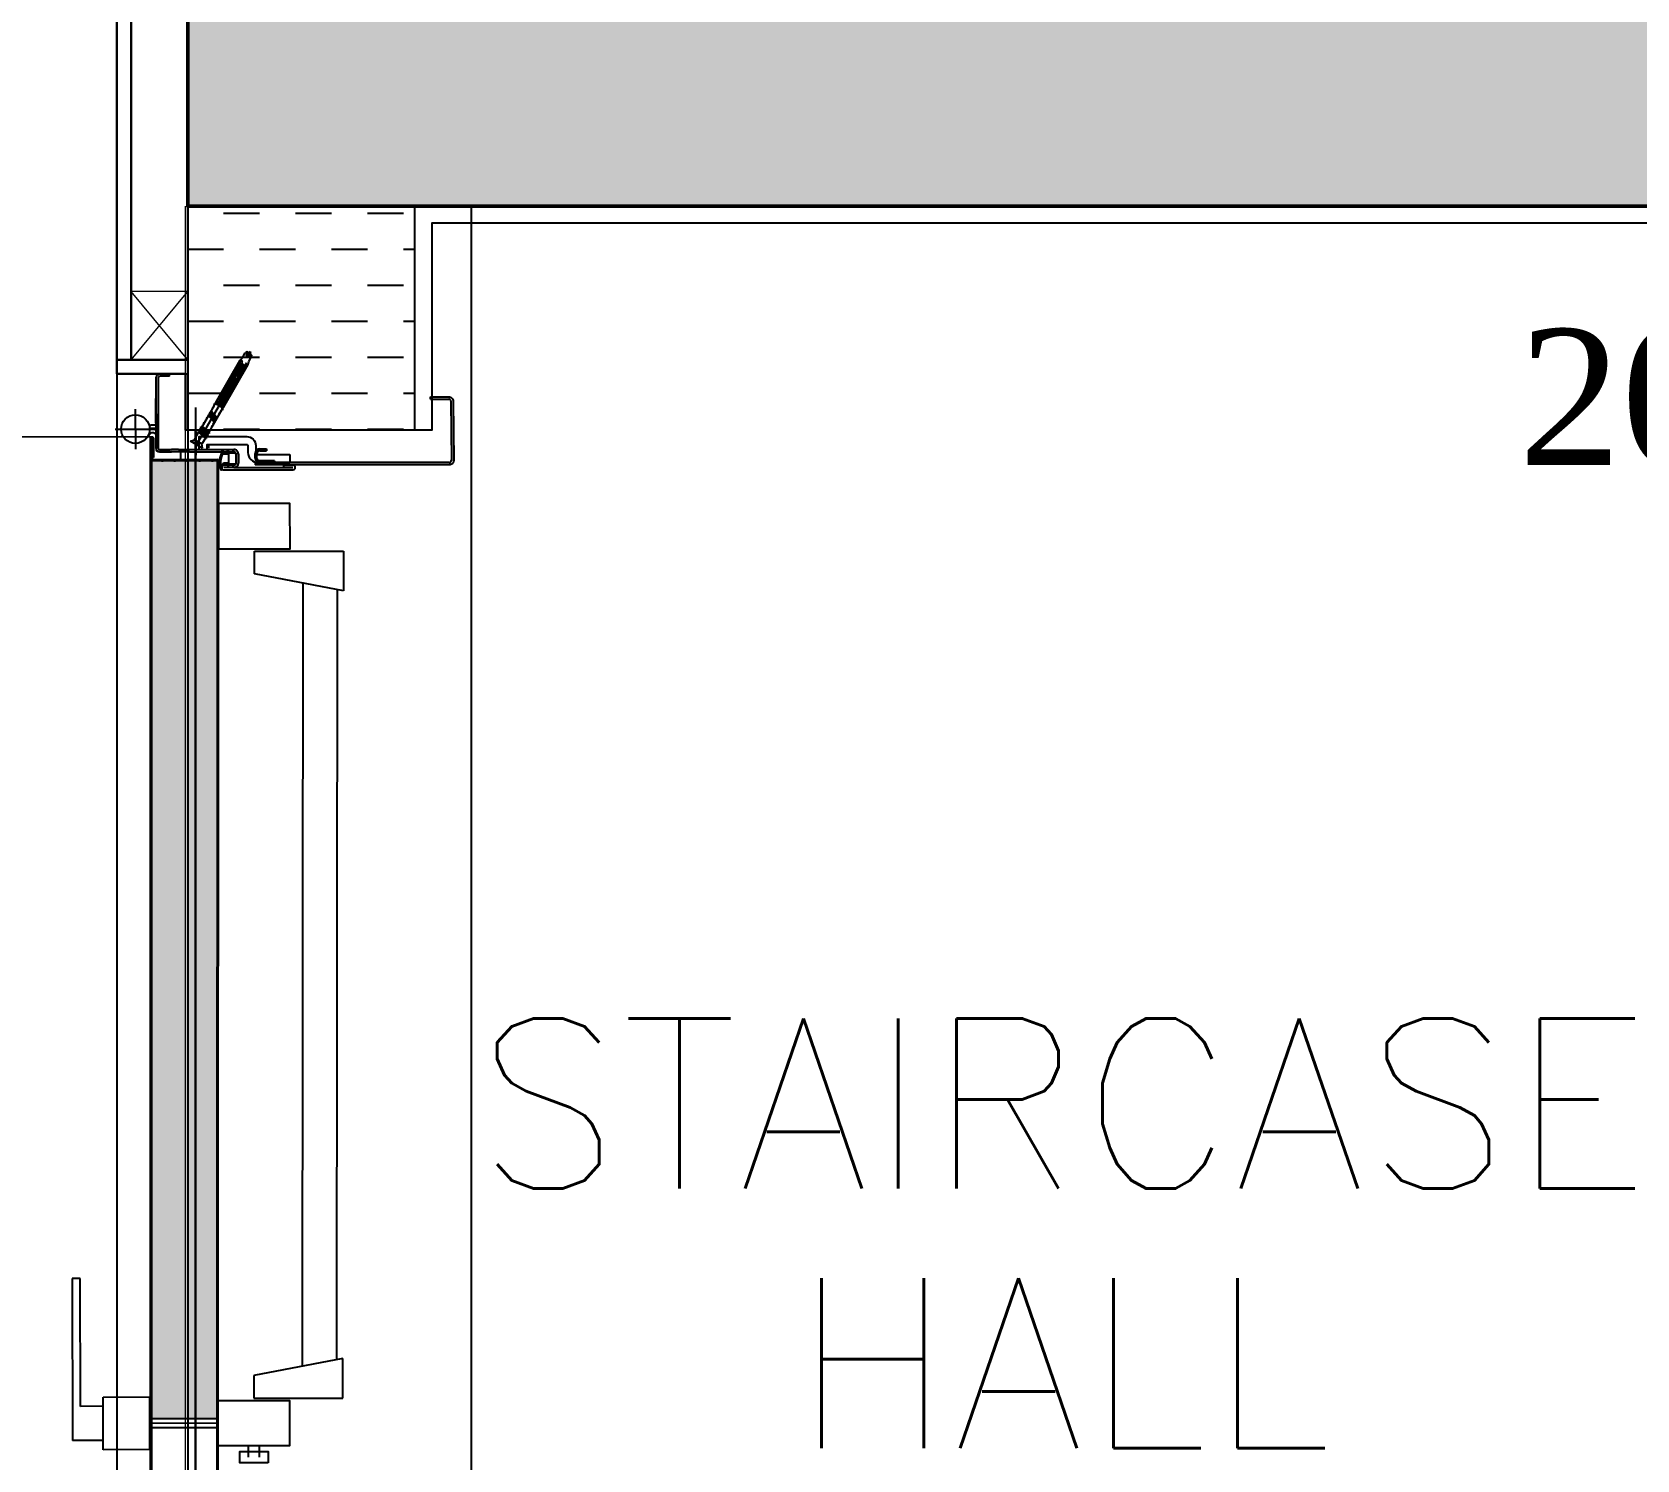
# Model space of a CAD drawing. Extents: x 820 to 5791, y 1495 to 5010.
# Drawn here: x 2715.9 to 2857.3, y 3071 to 3196.8 of the extents above; entities that cross this region are included whole.
import ezdxf
from ezdxf.enums import TextEntityAlignment as Align

# ---------------------------------------------------------------- set-up
doc = ezdxf.new("R2010")
doc.units = 0
doc.header["$LTSCALE"] = 20
for name, pattern in [('( Hidden )', [0.375, 0.25, -0.125]), ('4118-HT-02-300$0$HIDDEN2', [4.7625, 3.175, -1.5875]), ('CACHE', [0.375, 0.25, -0.125]), ('HIDDEN', [0.375, 0.25, -0.125])]:
    doc.linetypes.add(name, pattern=pattern)
doc.layers.get('0').update_dxf_attribs({"linetype": 'CONTINUOUS', "lineweight": 15})
for name, color, linetype, lineweight in [('0_YKA_Dim_int', 183, 'CONTINUOUS', 9), ('3_V_Profile_Metal', 141, 'CONTINUOUS', 15), ('_00_TT_PLASTER INTERIOR', 60, 'CONTINUOUS', 0), ('KOLON', 7, 'CONTINUOUS', 50)]:
    doc.layers.add(name, color=color, linetype=linetype, lineweight=lineweight)
for name, color, linetype in [('0_YKA_Hidden_Construction', 251, 'HIDDEN'), ('2_V_Wall', 43, 'CONTINUOUS'), ('2_V_Wall_Cementboard', 240, 'CONTINUOUS'), ('2_V_Wall_Gasblock', 133, 'CONTINUOUS'), ('3_V_Insulation_Sound', 41, 'BATTING'), ('4_V0_Door', 21, 'CONTINUOUS'), ('6_YKA_Furniture_Stainless', 95, 'CONTINUOUS'), ('Kiriş', 7, 'CONTINUOUS'), ('Oda', 7, 'CONTINUOUS'), ('TARAMA', 8, 'CONTINUOUS'), ('YAZI', 150, 'CONTINUOUS')]:
    doc.layers.add(name, color=color, linetype=linetype)
doc.layers.add('_00_TT_AREA', color=140, linetype='CONTINUOUS', plot=False)
doc.layers.add('dış ölçü', color=7, linetype='CONTINUOUS', lineweight=20, true_color=0x0d6787)
doc.styles.get("Standard").update_dxf_attribs({"font": 'txttw.shx'})
doc.styles.add('TİMES', font='times.ttf')
doc.linetypes.add('BATTING', pattern='A,0.00254,-2.54,[134,ltypeshp.shx,S=2.54,R=0,X=-2.54,Y=0],-5.08,[134,ltypeshp.shx,S=2.54,R=180,X=2.54,Y=0],-2.54', length=10.16254)

# ---------------------------------------------------------------- blocks, each defined once
blk = doc.blocks.new('merdşşnebvv')
at = {"layer": 'YAZI', "color": 0, "style": 'TİMES'}
blk.add_text('20', height=12, rotation=180, dxfattribs=at).set_placement((26793.49, 4687.31))
blk = doc.blocks.new('yangü')
at = {"layer": '4_V0_Door'}
h = blk.add_hatch(dxfattribs=at)
h.set_pattern_fill('HEX', color=256, scale=0.2, angle=180.1684)
h.set_pattern_definition([(180.16837036, (782818.4942, 85172.8891), (0.00323204, -1.0998475142), [0.635, -1.27]), (300.16837036, (782818.4942, 85172.8891), (0.9508798676, 0.5527227859), [0.635, -1.27]), (240.16837036, (782817.8592, 85172.8873), (0.9541119076, -0.5471247283), [0.635, -1.27])])
h.paths.add_polyline_path([(39328.39, 97175.98), (39243.96, 97175.99), (39243.95, 97170.19), (39328.4, 97170.18)])
h = blk.add_hatch(color=256, dxfattribs=at)
h.paths.add_polyline_path([(39328.1, 97168.89), (39327.95, 97168.92), (39327.95, 97168.82), (39328.1, 97168.79), (39328.1, 97168.72, 0.414214), (39328.2, 97168.62), (39329, 97168.63, 0.414214), (39329.1, 97168.73), (39329.1, 97168.79), (39329.25, 97168.82), (39329.25, 97168.92), (39329.1, 97168.89), (39329.1, 97169.28), (39329.25, 97169.31), (39329.25, 97169.41), (39329.1, 97169.38), (39329.1, 97169.75), (39329.25, 97169.79), (39329.25, 97169.89), (39329.1, 97169.86), (39329.1, 97169.88, 0.214438), (39327.6, 97169.95, 0.903143), (39327.61, 97169.89, -0.3182), (39328.1, 97169.66), (39328.1, 97169.38), (39327.95, 97169.41), (39327.95, 97169.31), (39328.1, 97169.27)])
h.paths.add_polyline_path([(39328.95, 97169.3), (39328.25, 97169.3, -0.414214), (39328.2, 97169.35), (39328.2, 97169.68, 0.110986), (39328.04, 97169.88, -0.669875), (39328.07, 97169.97, -0.138351), (39329, 97169.81), (39329, 97169.35, -0.414214)], flags=16)
h.paths.add_polyline_path([(39329, 97169.15), (39329, 97168.78, -0.414214), (39328.95, 97168.73), (39328.25, 97168.72, -0.414214), (39328.2, 97168.77), (39328.2, 97169.15, -0.414214), (39328.25, 97169.2), (39328.95, 97169.2, -0.414214)], flags=16)
at = {"layer": '0_YKA_Hidden_Construction', "linetype": '4118-HT-02-300$0$HIDDEN2', "elevation": 0}
blk.add_lwpolyline([(39330.49, 97176.05), (39330.57, 97269.26)], dxfattribs=at)
at = {"layer": '0_YKA_Hidden_Construction', "linetype": '4118-HT-02-300$0$HIDDEN2'}
blk.add_arc((39330.51, 97176, 0), 93.26, 89.9675, 179.8744, dxfattribs=at)
at = {"layer": '4_V0_Door'}
for p, q in [((39330.41, 97176.09, 0), (39237.23, 97176.1, 0)), ((39330.39, 97176.19, 0), (39237.25, 97176.2, 0)), ((39330.39, 97176.14, 0), (39237.25, 97176.15, 0)), ((39245.88, 97176.25, 0), (39241.23, 97176.25, 0)), ((39243.16, 97170.21, 0), (39243.15, 97176.25, 0)), ((39243.56, 97170.21, 0), (39243.55, 97176.25, 0)), ((39243.96, 97170.21, 0), (39243.95, 97176.25, 0)), ((39328.39, 97175.88, 0), (39328.39, 97175.98, 0)), ((39328.4, 97170.28, 0), (39328.39, 97175.88, 0)), ((39328.44, 97176, 0), (39328.45, 97170.28, 0)), ((39330.41, 97176.06, 0), (39328.49, 97176.05, 0)), ((39328.49, 97176, 0), (39330.41, 97176.01, 0)), ((39328.5, 97170.28, 0), (39328.49, 97176, 0)), ((39328.69, 97175.91, 0), (39328.69, 97176.01, 0)), ((39328.69, 97175.96, 0), (39330.39, 97175.96, 0)), ((39330.39, 97175.91, 0), (39328.69, 97175.91, 0)), ((39330.41, 97176.01, 0), (39330.41, 97176.09, 0)), ((39330.44, 97176.01, 0), (39330.44, 97176.09, 0)), ((39330.49, 97176.01, 0), (39330.49, 97176.09, 0)), ((39328.3, 97175.12, 0), (39328.4, 97175.12, 0)), ((39329.2, 97174.45, 0), (39329.19, 97175.39, 0)), ((39329.49, 97175.69, 0), (39333.89, 97175.7, 0)), ((39335.85, 97174.5, 0), (39336.05, 97174.5, 0)), ((39328.3, 97174.02, 0), (39328.4, 97174.02, 0)), ((39329.2, 97173.53, 0), (39328.5, 97173.53, 0)), ((39329.2, 97172.75, 0), (39329.2, 97174.31, 0)), ((39329.4, 97173.7, 0), (39329.4, 97174.31, 0)), ((39328.3, 97172.92, 0), (39328.4, 97172.92, 0)), ((39328.3, 97171.82, 0), (39328.4, 97171.82, 0)), ((39333.1, 97172.2, 0), (39328.9, 97172.19, 0)), ((39329.5, 97171.58, 0), (39330.12, 97172.66, 0)), ((39329.5, 97171.58, 0), (39329.88, 97171.64, 0)), ((39329.81, 97172.12, 0), (39333.16, 97170.19, 0)), ((39329.88, 97171.64, 0), (39330.26, 97172.29, 0)), ((39330.4, 97171.34, 0), (39329.88, 97171.64, 0)), ((39330.12, 97172.66, 0), (39330.26, 97172.29, 0)), ((39330.26, 97172.29, 0), (39330.94, 97171.9, 0)), ((39331.01, 97171.96, 0), (39330.37, 97171.25, 0)), ((39330.9, 97171.92, 0), (39330.4, 97171.34, 0)), ((39330.99, 97171.87, 0), (39330.48, 97171.29, 0)), ((39331.13, 97171.73, 0), (39330.59, 97171.12, 0)), ((39330.62, 97171.21, 0), (39331.12, 97171.79, 0)), ((39331.46, 97171.71, 0), (39330.81, 97170.99, 0)), ((39330.84, 97171.09, 0), (39331.34, 97171.66, 0)), ((39331.33, 97171.8, 0), (39330.85, 97170.96, 0)), ((39331.01, 97171.96, 0), (39330.9, 97171.92, 0)), ((39331.43, 97171.62, 0), (39330.93, 97171.04, 0)), ((39331.01, 97171.96, 0), (39330.99, 97171.87, 0)), ((39330.99, 97171.87, 0), (39331.12, 97171.79, 0)), ((39331.21, 97171.74, 0), (39331.01, 97171.5, 0)), ((39331.16, 97171.76, 0), (39331.1, 97171.71, 0)), ((39331.19, 97171.82, 0), (39331.12, 97171.79, 0)), ((39331.24, 97171.84, 0), (39331.16, 97171.76, 0)), ((39331.24, 97171.84, 0), (39331.19, 97171.82, 0)), ((39331.24, 97171.84, 0), (39331.21, 97171.74, 0)), ((39331.21, 97171.74, 0), (39331.34, 97171.66, 0)), ((39331.33, 97171.8, 0), (39331.36, 97171.65, 0)), ((39331.46, 97171.71, 0), (39331.34, 97171.66, 0)), ((39333.28, 97170.55, 0), (39331.36, 97171.65, 0)), ((39331.46, 97171.71, 0), (39331.43, 97171.62, 0)), ((39331.43, 97171.62, 0), (39331.57, 97171.54, 0)), ((39239.26, 97170.3, 0), (39328.4, 97170.28, 0)), ((39328.4, 97170.23, 0), (39239.26, 97170.25, 0)), ((39239.27, 97170.2, 0), (39328.39, 97170.18, 0)), ((39328.31, 97170.72, 0), (39328.4, 97170.72, 0)), ((39329.2, 97170.33, 0), (39329.2, 97168.89, 0)), ((39329.52, 97171.03, 0), (39329.72, 97171.03, 0)), ((39330.4, 97171.34, 0), (39330.37, 97171.25, 0)), ((39330.48, 97171.29, 0), (39330.37, 97171.25, 0)), ((39330.48, 97171.29, 0), (39330.47, 97171.29, 0)), ((39330.48, 97171.29, 0), (39330.62, 97171.21, 0)), ((39330.62, 97171.21, 0), (39330.59, 97171.12, 0)), ((39330.71, 97171.16, 0), (39330.59, 97171.12, 0)), ((39331.01, 97171.5, 0), (39330.71, 97171.16, 0)), ((39330.71, 97171.16, 0), (39330.79, 97171.12, 0)), ((39330.79, 97171.12, 0), (39330.84, 97171.09, 0)), ((39330.84, 97171.09, 0), (39330.81, 97170.99, 0)), ((39330.93, 97171.04, 0), (39330.81, 97170.99, 0)), ((39330.85, 97170.96, 0), (39330.99, 97171.01, 0)), ((39330.93, 97171.04, 0), (39331.06, 97170.96, 0)), ((39332.91, 97169.9, 0), (39330.99, 97171.01, 0)), ((39331.15, 97170.91, 0), (39331.27, 97170.84, 0)), ((39331.27, 97170.84, 0), (39331.28, 97170.83, 0)), ((39331.37, 97170.78, 0), (39331.51, 97170.7, 0)), ((39331.59, 97170.65, 0), (39331.58, 97170.65, 0)), ((39331.59, 97170.65, 0), (39331.73, 97170.58, 0)), ((39331.73, 97170.58, 0), (39331.59, 97170.65, 0)), ((39331.59, 97170.65, 0), (39331.73, 97170.58, 0)), ((39331.59, 97170.65, 0), (39331.71, 97170.58, 0)), ((39331.65, 97171.49, 0), (39331.63, 97171.47, 0)), ((39331.66, 97171.52, 0), (39331.65, 97171.49, 0)), ((39331.65, 97171.49, 0), (39331.79, 97171.41, 0)), ((39331.71, 97170.58, 0), (39331.73, 97170.58, 0)), ((39331.79, 97170.55, 0), (39332.38, 97171.06, 0)), ((39331.82, 97170.53, 0), (39331.95, 97170.45, 0)), ((39331.87, 97171.36, 0), (39332.01, 97171.28, 0)), ((39331.88, 97170.49, 0), (39332.47, 97171.01, 0)), ((39331.95, 97170.45, 0), (39332.54, 97170.97, 0)), ((39332.04, 97170.4, 0), (39332.63, 97170.91, 0)), ((39332.17, 97170.32, 0), (39332.04, 97170.4, 0)), ((39332.04, 97170.4, 0), (39332.17, 97170.32, 0)), ((39332.04, 97170.4, 0), (39332.17, 97170.32, 0)), ((39332.1, 97171.23, 0), (39332.23, 97171.15, 0)), ((39332.1, 97171.23, 0), (39332.23, 97171.15, 0)), ((39332.1, 97171.23, 0), (39332.23, 97171.15, 0)), ((39332.11, 97170.36, 0), (39332.7, 97170.88, 0)), ((39332.21, 97170.31, 0), (39332.79, 97170.82, 0)), ((39332.26, 97170.27, 0), (39332.24, 97170.26, 0)), ((39332.39, 97170.19, 0), (39332.26, 97170.27, 0)), ((39332.26, 97170.27, 0), (39332.39, 97170.19, 0)), ((39332.26, 97170.27, 0), (39332.39, 97170.19, 0)), ((39332.26, 97170.27, 0), (39332.39, 97170.19, 0)), ((39332.26, 97170.27, 0), (39332.39, 97170.19, 0)), ((39332.32, 97171.1, 0), (39332.45, 97171.03, 0)), ((39332.32, 97171.1, 0), (39332.45, 97171.03, 0)), ((39332.32, 97171.1, 0), (39332.45, 97171.03, 0)), ((39332.54, 97170.98, 0), (39332.67, 97170.9, 0)), ((39332.54, 97170.98, 0), (39332.67, 97170.9, 0)), ((39332.54, 97170.98, 0), (39332.67, 97170.9, 0)), ((39332.54, 97170.98, 0), (39332.67, 97170.9, 0)), ((39332.76, 97170.85, 0), (39332.9, 97170.77, 0)), ((39332.76, 97170.85, 0), (39332.9, 97170.77, 0)), ((39332.76, 97170.85, 0), (39332.9, 97170.77, 0)), ((39332.76, 97170.85, 0), (39332.9, 97170.77, 0)), ((39332.76, 97170.85, 0), (39332.9, 97170.77, 0)), ((39332.98, 97170.72, 0), (39333.12, 97170.64, 0)), ((39332.98, 97170.72, 0), (39333.12, 97170.64, 0)), ((39332.98, 97170.72, 0), (39333.12, 97170.64, 0)), ((39332.98, 97170.72, 0), (39333.12, 97170.64, 0)), ((39332.98, 97170.72, 0), (39333.12, 97170.64, 0)), ((39333.2, 97170.59, 0), (39333.34, 97170.52, 0)), ((39333.2, 97170.59, 0), (39333.34, 97170.52, 0)), ((39333.2, 97170.59, 0), (39333.34, 97170.52, 0)), ((39333.2, 97170.59, 0), (39333.34, 97170.52, 0)), ((39333.2, 97170.59, 0), (39333.34, 97170.52, 0)), ((39333.2, 97170.59, 0), (39333.34, 97170.52, 0)), ((39333.32, 97170.63, 0), (39333.28, 97170.55, 0)), ((39333.4, 97170.51, 0), (39333.32, 97170.63, 0)), ((39333.39, 97170.38, 0), (39333.34, 97170.29, 0)), ((39333.43, 97170.47, 0), (39333.56, 97170.39, 0)), ((39333.43, 97170.47, 0), (39333.56, 97170.39, 0)), ((39333.43, 97170.47, 0), (39333.56, 97170.39, 0)), ((39333.43, 97170.47, 0), (39333.56, 97170.39, 0)), ((39333.43, 97170.47, 0), (39333.56, 97170.39, 0)), ((39333.43, 97170.47, 0), (39333.56, 97170.39, 0)), ((39333.49, 97170.44, 0), (39337.28, 97168.26, 0)), ((39333.65, 97170.34, 0), (39333.78, 97170.26, 0)), ((39333.65, 97170.34, 0), (39333.78, 97170.26, 0)), ((39333.65, 97170.34, 0), (39333.78, 97170.26, 0)), ((39333.65, 97170.34, 0), (39333.78, 97170.26, 0)), ((39333.65, 97170.34, 0), (39333.78, 97170.26, 0)), ((39333.87, 97170.21, 0), (39334.01, 97170.13, 0)), ((39333.87, 97170.21, 0), (39334.01, 97170.13, 0)), ((39333.87, 97170.21, 0), (39334.01, 97170.13, 0)), ((39333.87, 97170.21, 0), (39334.01, 97170.13, 0)), ((39333.87, 97170.21, 0), (39334.01, 97170.13, 0)), ((39327.6, 97169.72, 0), (39327.61, 97163.62, 0)), ((39327.8, 97168.82, 0), (39327.8, 97169.72, 0)), ((39327.8, 97168.82, 0), (39327.81, 97163.62, 0)), ((39328, 97168.82, 0), (39328, 97169.72, 0)), ((39328.39, 97170.18, 0), (39328.4, 97170.18, 0)), ((39332.62, 97170.06, 0), (39332.48, 97170.14, 0)), ((39332.48, 97170.14, 0), (39332.62, 97170.06, 0)), ((39332.48, 97170.14, 0), (39332.56, 97170.1, 0)), ((39332.48, 97170.14, 0), (39332.62, 97170.06, 0)), ((39332.62, 97170.06, 0), (39332.48, 97170.14, 0)), ((39332.56, 97170.1, 0), (39332.62, 97170.06, 0)), ((39332.84, 97169.94, 0), (39332.7, 97170.01, 0)), ((39332.7, 97170.01, 0), (39332.84, 97169.94, 0)), ((39332.7, 97170.01, 0), (39332.84, 97169.94, 0)), ((39332.7, 97170.01, 0), (39332.84, 97169.94, 0)), ((39332.84, 97169.94, 0), (39332.7, 97170.01, 0)), ((39332.7, 97170.01, 0), (39332.84, 97169.94, 0)), ((39332.86, 97169.82, 0), (39332.91, 97169.9, 0)), ((39333, 97169.82, 0), (39332.86, 97169.82, 0)), ((39333.06, 97169.81, 0), (39332.92, 97169.89, 0)), ((39332.92, 97169.89, 0), (39333.06, 97169.81, 0)), ((39332.92, 97169.89, 0), (39333.05, 97169.82, 0)), ((39332.92, 97169.89, 0), (39333.06, 97169.81, 0)), ((39333.06, 97169.81, 0), (39332.92, 97169.89, 0)), ((39332.92, 97169.89, 0), (39333.01, 97169.84, 0)), ((39333.01, 97169.84, 0), (39333.06, 97169.81, 0)), ((39333.1, 97169.88, 0), (39333.15, 97169.97, 0)), ((39333.11, 97169.75, 0), (39336.89, 97167.57, 0)), ((39333.19, 97169.74, 0), (39333.15, 97169.76, 0)), ((39333.15, 97169.76, 0), (39333.28, 97169.68, 0)), ((39333.15, 97169.76, 0), (39333.28, 97169.68, 0)), ((39333.15, 97169.76, 0), (39333.28, 97169.68, 0)), ((39333.28, 97169.68, 0), (39333.15, 97169.76, 0)), ((39333.15, 97169.76, 0), (39333.28, 97169.68, 0)), ((39333.37, 97169.63, 0), (39333.5, 97169.55, 0)), ((39333.37, 97169.63, 0), (39333.5, 97169.55, 0)), ((39333.37, 97169.63, 0), (39333.5, 97169.55, 0)), ((39333.5, 97169.55, 0), (39333.37, 97169.63, 0)), ((39333.37, 97169.63, 0), (39333.49, 97169.56, 0)), ((39333.49, 97169.56, 0), (39333.5, 97169.55, 0)), ((39333.59, 97169.5, 0), (39333.73, 97169.43, 0)), ((39333.59, 97169.5, 0), (39333.73, 97169.43, 0)), ((39333.59, 97169.5, 0), (39333.73, 97169.43, 0)), ((39333.63, 97169.48, 0), (39333.59, 97169.5, 0)), ((39333.59, 97169.5, 0), (39333.73, 97169.43, 0)), ((39333.81, 97169.38, 0), (39333.95, 97169.3, 0)), ((39333.95, 97169.3, 0), (39333.81, 97169.38, 0)), ((39333.81, 97169.38, 0), (39333.95, 97169.3, 0)), ((39333.81, 97169.38, 0), (39333.95, 97169.3, 0)), ((39334.03, 97169.25, 0), (39334.17, 97169.17, 0)), ((39334.03, 97169.25, 0), (39334.17, 97169.17, 0)), ((39334.09, 97170.08, 0), (39334.23, 97170, 0)), ((39334.09, 97170.08, 0), (39334.23, 97170, 0)), ((39334.09, 97170.08, 0), (39334.23, 97170, 0)), ((39334.09, 97170.08, 0), (39334.23, 97170, 0)), ((39334.26, 97169.12, 0), (39336.26, 97167.97, 0)), ((39335.93, 97168.16, 0), (39334.26, 97169.12, 0)), ((39334.31, 97169.96, 0), (39334.45, 97169.88, 0)), ((39334.31, 97169.96, 0), (39334.45, 97169.88, 0)), ((39334.31, 97169.96, 0), (39334.45, 97169.88, 0)), ((39334.5, 97169.33, 0), (39334.61, 97169.32, 0)), ((39334.54, 97169.83, 0), (39336.63, 97168.62, 0)), ((39334.54, 97169.83, 0), (39334.67, 97169.75, 0)), ((39334.55, 97169.4, 0), (39334.62, 97169.39, 0)), ((39241.56, 97167.56, 0), (39240.56, 97167.56, 0)), ((39241.56, 97166.56, 0), (39241.56, 97167.56, 0)), ((39329, 97168.63, 0), (39328.2, 97168.62, 0)), ((39329, 97168.43, 0), (39328.2, 97168.42, 0)), ((39328.29, 97168.63, 0), (39328.92, 97168.63, 0)), ((39335.65, 97168.68, 0), (39335.75, 97168.68, 0)), ((39335.69, 97168.76, 0), (39335.77, 97168.75, 0)), ((39336.38, 97168.76, 0), (39336.01, 97168.11, 0)), ((39336.57, 97168.22, 0), (39336.26, 97167.97, 0)), ((39336.63, 97168.62, 0), (39336.57, 97168.22, 0)), ((39336.79, 97168.04, 0), (39336.9, 97168.03, 0)), ((39336.84, 97168.12, 0), (39336.91, 97168.1, 0)), ((39336.89, 97167.57, 0), (39337.14, 97167.51, 0)), ((39337.14, 97167.51, 0), (39337.58, 97167.26, 0)), ((39337.28, 97168.26, 0), (39337.47, 97168.07, 0)), ((39337.47, 97168.07, 0), (39337.9, 97167.82, 0)), ((39337.55, 97167.59, 0), (39337.51, 97167.51, 0)), ((39337.75, 97167.37, 0), (39337.51, 97167.51, 0)), ((39337.55, 97167.59, 0), (39337.84, 97167.42, 0)), ((39337.65, 97167.76, 0), (39337.6, 97167.68, 0)), ((39337.6, 97167.68, 0), (39337.9, 97167.51, 0)), ((39337.9, 97167.62, 0), (39337.65, 97167.76, 0)), ((39337.75, 97167.37, 0), (39337.81, 97167.32, 0)), ((39337.84, 97167.42, 0), (39337.9, 97167.51, 0)), ((39338.04, 97167.36, 0), (39337.84, 97167.42, 0)), ((39338.02, 97167.69, 0), (39337.9, 97167.82, 0)), ((39337.9, 97167.62, 0), (39337.96, 97167.59, 0)), ((39337.9, 97167.51, 0), (39338.04, 97167.36, 0)), ((39338.02, 97167.69, 0), (39337.96, 97167.59, 0)), ((39240.56, 97166.56, 0), (39241.56, 97166.56, 0)), ((39328.24, 97166.94, 0), (39328.04, 97166.94, 0)), ((39328.24, 97165.74, 0), (39328.24, 97166.94, 0)), ((39328.64, 97166.94, 0), (39329.04, 97166.94, 0)), ((39329.29, 97166.54, 0), (39329.29, 97165.94, 0)), ((39329.44, 97166.54, 0), (39329.44, 97165.94, 0)), ((39337.58, 97167.26, 0), (39337.75, 97167.23, 0)), ((39337.75, 97167.23, 0), (39337.81, 97167.32, 0)), ((39328.24, 97149.85, 0), (39328.24, 97165.74, 0)), ((39328.39, 97165.24, 0), (39328.24, 97165.24, 0)), ((39329.44, 97165.94, 0), (39329.29, 97165.94, 0)), ((39327.81, 97164.42, 0), (39328.01, 97164.42, 0)), ((39328.01, 97164.42, 0), (39328.01, 97163.62, 0)), ((39328.94, 97163.89, 0), (39328.24, 97163.89, 0)), ((39333.84, 97151.5, 0), (39333.84, 97149.89, 0)), ((39333.84, 97151.5, 0), (39334.04, 97151.5, 0)), ((39333.64, 97149.69, 0), (39328.44, 97149.65, 0))]:
    blk.add_line(p, q, dxfattribs=at)
at = {"layer": '4_V0_Door', "elevation": 0}
for points in [[(39336.05, 97174.5), (39336.05, 97175.3, 0.414214), (39335.65, 97175.7), (39329.49, 97175.69, 0.414214), (39329.19, 97175.39), (39329.2, 97174.31)], [(39335.85, 97174.5), (39335.85, 97175.3, 0.414214), (39335.65, 97175.5), (39329.49, 97175.49, 0.414214), (39329.39, 97175.39), (39329.4, 97174.31)], [(39329.4, 97171.89), (39330.53, 97171.89), (39330.53, 97167.69, -0.414214), (39329.74, 97166.89), (39329.22, 97166.89)], [(39329.4, 97171.19), (39329.83, 97171.19), (39329.83, 97167.69, -0.414214), (39329.73, 97167.59), (39329.13, 97167.59, 0.414214), (39328.24, 97166.69), (39328.24, 97163.89)], [(39334.04, 97151.5), (39334.04, 97149.89, -0.414214), (39333.64, 97149.49), (39328.44, 97149.45, -0.414214), (39328.04, 97149.85), (39328.04, 97166.94)], [(39328.39, 97165.24), (39328.39, 97166.54, -0.414214), (39328.64, 97166.79), (39329.04, 97166.79)], [(39328.96, 97166.79, 0.124941), (39328.94, 97166.69), (39328.94, 97163.89)]]:
    blk.add_lwpolyline(points, format="xyb", dxfattribs=at)
for points in [[(39329.4, 97173.7), (39329.4, 97168.83)], [(39329.2, 97172.75), (39329.2, 97168.81)], [(39331.1, 97153.02), (39331.11, 97173.01)], [(39240.07, 97165.81), (39240.06, 97168.31), (39241.06, 97168.31), (39241.07, 97165.81), (39240.07, 97165.81)]]:
    blk.add_lwpolyline(points, dxfattribs=at)
for points in [[(39327.95, 97169.41), (39328.1, 97169.38), (39328.1, 97169.66, 0.3182), (39327.61, 97169.89, -0.903143), (39327.6, 97169.95, -0.214438), (39329.1, 97169.88), (39329.1, 97169.86), (39329.25, 97169.89), (39329.25, 97169.79), (39329.1, 97169.75), (39329.1, 97169.38), (39329.25, 97169.41), (39329.25, 97169.31), (39329.1, 97169.28), (39329.1, 97168.89), (39329.25, 97168.92), (39329.25, 97168.82), (39329.1, 97168.79), (39329.1, 97168.73, -0.414214), (39329, 97168.63), (39328.2, 97168.62, -0.414214), (39328.1, 97168.72), (39328.1, 97168.79), (39327.95, 97168.82), (39327.95, 97168.92), (39328.1, 97168.89), (39328.1, 97169.27), (39327.95, 97169.31)], [(39328.07, 97169.97, -0.138351), (39329, 97169.81), (39329, 97169.35, -0.414214), (39328.95, 97169.3), (39328.25, 97169.3, -0.414214), (39328.2, 97169.35), (39328.2, 97169.68, 0.110986), (39328.04, 97169.88, -0.669875)]]:
    blk.add_lwpolyline(points, format="xyb", close=True, dxfattribs=at)
at = {"layer": '4_V0_Door'}
blk.add_circle((39333.28, 97170.09, 0), 0.0973, dxfattribs=at)
for centre, radius, start, end in [((39328.49, 97175.98, 0), 0.1, 90.0775, 180.0775), ((39328.49, 97176, 0), 0.05, 90.0775, 180.0775), ((39330.39, 97176.09, 0), 0.1, 0.0775, 90.0775), ((39330.39, 97176.09, 0), 0.05, 0.0775, 90.0775), ((39330.39, 97176.01, 0), 0.1, 270.0775, 0.0775), ((39330.39, 97176.01, 0), 0.05, 270.0775, 0.0775), ((39329.49, 97175.39, 0), 0.3, 90.0775, 180.0775), ((39329.49, 97175.39, 0), 0.3, 90.0775, 180.0775), ((39328.4, 97170.28, 0), 0.1, 270.0775, 0.0775), ((39328.4, 97170.28, 0), 0.05, 270.0775, 0.0775), ((39333.68, 97170.45, 0), 0.38, 204.1952, 269.5163), ((39333.73, 97170.54, 0), 0.38, 204.1952, 269.5163), ((39333.47, 97170.51, 0), 0.0745, 181.6824, 288.8658), ((39327.8, 97169.72, 0), 0.2, 90.0775, 180.0775), ((39327.8, 97169.72, 0), 0.2, 0.0775, 90.0775), ((39328.2, 97168.82, 0), 0.4, 180.0775, 270.0775), ((39328.2, 97168.82, 0), 0.2, 180.0775, 270.0775), ((39329, 97168.83, 0), 0.2, 270.0775, 0.0775), ((39329, 97168.83, 0), 0.4, 270.0775, 0.0775), ((39333.03, 97169.75, 0), 0.0745, 357.9132, 118.4725), ((39333.14, 97169.5, 0), 0.38, 30.6387, 95.9597), ((39333.19, 97169.59, 0), 0.38, 30.6387, 95.9597), ((39333.44, 97170.04, 0), 0.0921, 209.8349, 314.0897), ((39333.42, 97170, 0), 0.0921, 346.0652, 90.32), ((39333.53, 97169.7, 0), 0.0656, 182.4539, 296.3285), ((39333.58, 97169.79, 0), 0.0656, 182.4539, 296.3285), ((39333.56, 97169.26, 0), 0.38, 30.6387, 89.9178), ((39333.66, 97169.87, 0), 0.0525, 27.0066, 273.1483), ((39333.61, 97169.35, 0), 0.38, 30.6387, 89.9178), ((39333.66, 97169.43, 0), 0.38, 30.6387, 89.9178), ((39333.71, 97170.01, 0), 0.0656, 3.8264, 117.701), ((39333.7, 97169.51, 0), 0.38, 30.6387, 89.9178), ((39333.76, 97170.1, 0), 0.0656, 3.8264, 117.701), ((39334.1, 97170.21, 0), 0.38, 210.2371, 269.5163), ((39334.16, 97170.3, 0), 0.38, 210.2371, 269.5163), ((39333.95, 97169.45, 0), 0.0656, 182.4539, 296.3285), ((39334, 97169.54, 0), 0.0656, 182.4539, 296.3285), ((39333.98, 97169.01, 0), 0.38, 30.6387, 89.9178), ((39334.05, 97169.63, 0), 0.0656, 182.4539, 296.3285), ((39334.1, 97169.71, 0), 0.0656, 182.4539, 296.3285), ((39334.03, 97169.1, 0), 0.38, 30.6387, 89.9178), ((39334.08, 97169.19, 0), 0.38, 30.6387, 89.9178), ((39334.13, 97169.77, 0), 0.0656, 3.8264, 117.701), ((39334.13, 97169.27, 0), 0.38, 30.6387, 89.9178), ((39334.18, 97169.86, 0), 0.0656, 3.8264, 117.701), ((39334.53, 97169.96, 0), 0.38, 210.2371, 269.5163), ((39334.58, 97170.05, 0), 0.38, 210.2371, 269.5163), ((39334.37, 97169.21, 0), 0.0656, 182.4539, 296.3285), ((39334.42, 97169.3, 0), 0.0656, 182.4539, 296.3285), ((39334.4, 97168.77, 0), 0.38, 30.6387, 89.9178), ((39334.47, 97169.39, 0), 0.0656, 182.4539, 296.3285), ((39334.52, 97169.46, 0), 0.0656, 182.4539, 296.3285), ((39334.45, 97168.86, 0), 0.38, 30.6387, 89.9178), ((39334.55, 97169.52, 0), 0.0656, 3.8264, 117.701), ((39334.6, 97169.61, 0), 0.0656, 3.8264, 117.701), ((39334.63, 97169.35, 0), 0.0394, 231.5898, 104.9866), ((39334.95, 97169.72, 0), 0.38, 210.2371, 269.5163), ((39335, 97169.81, 0), 0.38, 210.2371, 269.5163), ((39334.79, 97168.97, 0), 0.0656, 182.4539, 296.3285), ((39334.8, 97169.22, 0), 0.0525, 27.0066, 273.1483), ((39334.85, 97169.06, 0), 0.0656, 182.4539, 296.3285), ((39334.8, 97168.79, 0), 0.38, 30.6387, 89.9178), ((39334.82, 97168.53, 0), 0.38, 30.6387, 89.9178), ((39334.85, 97168.86, 0), 0.38, 30.6387, 89.9178), ((39334.87, 97168.62, 0), 0.38, 30.6387, 89.9178), ((39334.97, 97169.28, 0), 0.0656, 3.8264, 117.701), ((39335.03, 97169.37, 0), 0.0656, 3.8264, 117.701), ((39335.36, 97169.48, 0), 0.38, 210.2371, 269.5163), ((39335.42, 97169.57, 0), 0.38, 210.2371, 269.5163), ((39335.2, 97168.99, 0), 0.0656, 182.4539, 296.3285), ((39335.24, 97169.06, 0), 0.0656, 182.4539, 296.3285), ((39335.26, 97168.82, 0), 0.0656, 182.4539, 296.3285), ((39335.23, 97168.55, 0), 0.38, 30.6387, 89.9178), ((39335.27, 97168.62, 0), 0.38, 30.6387, 89.9178), ((39335.39, 97169.04, 0), 0.0656, 3.8264, 117.701), ((39335.44, 97169.13, 0), 0.0656, 3.8264, 117.701), ((39335.78, 97169.24, 0), 0.38, 210.2371, 269.5163), ((39335.84, 97169.33, 0), 0.38, 210.2371, 269.5163), ((39335.66, 97168.82, 0), 0.0656, 182.4539, 296.3285), ((39335.81, 97168.8, 0), 0.0656, 3.8264, 117.701), ((39335.86, 97168.89, 0), 0.0656, 3.8264, 117.701), ((39336.21, 97169, 0), 0.38, 210.2371, 269.5163), ((39336.26, 97169.09, 0), 0.38, 210.2371, 269.5163), ((39335.21, 97168.73, 0), 0.0656, 182.4539, 296.3285), ((39335.24, 97168.29, 0), 0.38, 30.6387, 89.9178), ((39335.29, 97168.38, 0), 0.38, 30.6387, 89.9178), ((39335.62, 97168.74, 0), 0.0656, 182.4539, 296.3285), ((39335.63, 97168.49, 0), 0.0656, 182.4539, 296.3285), ((39335.68, 97168.58, 0), 0.0656, 182.4539, 296.3285), ((39335.66, 97168.05, 0), 0.38, 30.6387, 89.9178), ((39335.71, 97168.14, 0), 0.38, 30.6387, 89.9178), ((39335.78, 97168.71, 0), 0.0394, 231.5898, 104.9866), ((39335.95, 97168.58, 0), 0.0525, 27.0066, 273.1483), ((39335.95, 97168.14, 0), 0.38, 30.6387, 89.9178), ((39335.99, 97168.22, 0), 0.38, 30.6387, 89.9178), ((39336.05, 97168.24, 0), 0.0656, 182.4539, 296.3285), ((39335.96, 97168.57, 0), 0.464, 275.9763, 24.1787), ((39336.1, 97168.33, 0), 0.0656, 182.4539, 296.3285), ((39336.08, 97167.8, 0), 0.38, 30.6387, 89.9178), ((39336.13, 97167.89, 0), 0.38, 30.6387, 89.9178), ((39336.23, 97168.56, 0), 0.0656, 3.8264, 117.701), ((39336.28, 97168.65, 0), 0.0656, 3.8264, 117.701), ((39336.34, 97168.34, 0), 0.0656, 182.4539, 296.3285), ((39336.63, 97168.75, 0), 0.38, 210.2371, 269.5163), ((39336.39, 97168.42, 0), 0.0656, 182.4539, 296.3285), ((39336.68, 97168.84, 0), 0.38, 210.2371, 269.5163), ((39336.37, 97167.9, 0), 0.38, 30.6387, 89.9178), ((39336.47, 97168, 0), 0.0656, 182.4539, 296.3285), ((39336.42, 97167.98, 0), 0.38, 30.6387, 89.9178), ((39336.53, 97168.09, 0), 0.0656, 182.4539, 296.3285), ((39336.5, 97167.56, 0), 0.38, 30.6387, 89.9178), ((39336.55, 97167.65, 0), 0.38, 30.6387, 89.9178), ((39336.65, 97168.32, 0), 0.0656, 3.8264, 117.701), ((39336.71, 97168.4, 0), 0.0656, 3.8264, 117.701), ((39336.76, 97168.1, 0), 0.0656, 182.4539, 296.3285), ((39337.05, 97168.51, 0), 0.38, 210.2371, 269.5163), ((39336.81, 97168.17, 0), 0.0656, 182.4539, 296.3285), ((39337.1, 97168.6, 0), 0.38, 210.2371, 269.5163), ((39336.9, 97167.76, 0), 0.0656, 182.4539, 296.3285), ((39336.95, 97167.85, 0), 0.0656, 182.4539, 296.3285), ((39336.92, 97168.06, 0), 0.0394, 231.5898, 104.9866), ((39336.92, 97167.76, 0), 0.0614, 272.636, 27.5189), ((39337.08, 97168.07, 0), 0.0656, 3.8264, 117.701), ((39337.13, 97168.16, 0), 0.0656, 3.8264, 117.701), ((39337.14, 97168.14, 0), 0.0635, 275.5018, 24.6531), ((39328.64, 97166.54, 0), 0.4, 90.0775, 180.0775), ((39329.04, 97166.54, 0), 0.4, 0.0775, 90.0775), ((39329.04, 97166.54, 0), 0.25, 0.0775, 90.0775), ((39327.81, 97163.62, 0), 0.2, 180.0775, 0.0775), ((39328.44, 97149.85, 0), 0.2, 180.0775, 270.0775), ((39333.64, 97149.89, 0), 0.2, 270.0775, 0.0775)]:
    blk.add_arc(centre, radius, start, end, dxfattribs=at)
at = {"layer": '6_YKA_Furniture_Stainless'}
for p, q in [((39256.32, 97183.07, 0), (39242.04, 97183.05, 0)), ((39242.05, 97180.35, 0), (39242.04, 97183.05, 0)), ((39256.32, 97182.37, 0), (39256.32, 97183.07, 0)), ((39245.04, 97182.35, 0), (39256.32, 97182.37, 0)), ((39245.05, 97180.35, 0), (39245.04, 97182.35, 0)), ((39241.23, 97176.25, 0), (39241.22, 97180.35, 0)), ((39241.22, 97180.35, 0), (39245.87, 97180.35, 0)), ((39245.87, 97180.35, 0), (39245.88, 97176.25, 0)), ((39331.19, 97179.28, 0), (39331.19, 97175.75, 0)), ((39332.96, 97177.52, 0), (39329.43, 97177.51, 0)), ((39330.77, 97176.2, 0), (39330.35, 97176.57, 0)), ((39331.24, 97175.69, 0), (39331.24, 97176.25, 0)), ((39331.54, 97175.69, 0), (39331.54, 97176.16, 0)), ((39245.76, 97167.06, 0), (39245.77, 97159.21, 0)), ((39249.27, 97159.21, 0), (39247.76, 97167.07, 0)), ((39316.94, 97159.17, 0), (39318.43, 97167.02, 0)), ((39320.43, 97167.02, 0), (39320.44, 97159.17, 0)), ((39248.59, 97162.77, 0), (39317.62, 97162.72, 0)), ((39245.77, 97159.21, 0), (39249.27, 97159.21, 0)), ((39317.05, 97159.72, 0), (39249.17, 97159.77, 0)), ((39320.44, 97159.17, 0), (39316.94, 97159.17, 0))]:
    blk.add_line(p, q, dxfattribs=at)
at = {"layer": '6_YKA_Furniture_Stainless', "elevation": 0}
for points in [[(39241.56, 97170.21), (39245.56, 97170.21), (39245.57, 97163.91), (39241.57, 97163.91), (39241.56, 97170.21)], [(39324.63, 97170.18), (39320.63, 97170.17), (39320.64, 97163.87), (39324.64, 97163.88), (39324.63, 97170.18)], [(39247.76, 97167.07), (39245.76, 97167.06)], [(39318.43, 97167.02), (39320.43, 97167.02)]]:
    blk.add_lwpolyline(points, dxfattribs=at)
at = {"layer": '6_YKA_Furniture_Stainless'}
blk.add_circle((39331.19, 97177.51, 0), 1.26, dxfattribs=at)
for centre, radius, start, end in [((39330.57, 97175.97, 0), 0.3, 291.1193, 48.4779), ((39330.57, 97175.97, 0), 0.6, 332.2599, 27.7109), ((39331.74, 97176.16, 0), 0.2, 112.1278, 180.0775)]:
    blk.add_arc(centre, radius, start, end, dxfattribs=at)

msp = doc.modelspace()

# ---------------------------------------------------------------- hatches: boundary and pattern name
at = {"layer": '2_V_Wall_Gasblock'}
h = msp.add_hatch(dxfattribs=at)
h.set_pattern_fill('DASH', color=256, style=0)
h.set_pattern_definition([(0, (5164.7874, -4629.647), (3.175, 3.175), [3.175, -3.175])])
h.paths.add_polyline_path([(2729.59, 3161.74), (2729.59, 3181.48), (2749.59, 3181.48), (2749.59, 3161.74)])
at = {"layer": 'TARAMA'}
h = msp.add_hatch(dxfattribs=at)
h.set_pattern_fill('ANSI33', color=256)
h.set_pattern_definition([(45, (5164.587, -4629.65), (-4.490128, 4.490128), []), (45, (5169.077, -4629.65), (-4.490128, 4.490128), [3.175, -1.5875])])
h.paths.add_polyline_path([(3254.38, 3493.04), (3254.38, 3468.04), (3029.38, 3468.04), (3029.38, 3206.47), (3229.59, 3206.47), (3254.59, 3206.47), (3254.59, 3181.47), (3254.59, 2931.47), (3254.59, 2906.47), (3229.59, 2906.47), (2869.59, 2906.47), (2869.59, 2931.47), (3229.59, 2931.47), (3229.59, 3181.47), (3029.38, 3181.47), (3004.38, 3181.47), (2754.59, 3181.47), (2729.59, 3181.47), (2729.59, 3206.47), (2729.59, 3561.47), (2754.59, 3561.47), (2754.59, 3206.47), (3004.38, 3206.47), (3004.38, 3468.04), (3004.38, 3493.04), (3004.38, 3682.04), (3004.38, 3707.04), (3029.38, 3707.04), (3254.38, 3707.04), (3254.38, 3682.04), (3029.38, 3682.04), (3029.38, 3493.04)])

# ---------------------------------------------------------------- linework, layer by layer
at = {"layer": '2_V_Wall'}
msp.add_lwpolyline([(2729.59, 3161.74), (2729.59, 3181.48), (2749.59, 3181.48), (2749.59, 3161.74)], close=True, dxfattribs=at)
at = {"layer": '2_V_Wall_Cementboard'}
for points in [[(2724.59, 3221.66), (2723.34, 3221.66), (2723.34, 3167.94), (2724.59, 3167.94)], [(2723.34, 3167.94), (2723.34, 3166.69), (2729.59, 3166.69), (2729.59, 3167.94)]]:
    msp.add_lwpolyline(points, close=True, dxfattribs=at)
at = {"layer": '2_V_Wall_Cementboard', "linetype": '( Hidden )', "ltscale": 50}
msp.add_lwpolyline([(2723.34, 3166.69), (2723.34, 3063.09)], dxfattribs=at)
at = {"layer": '3_V_Insulation_Sound', "linetype": 'Continuous'}
msp.add_lwpolyline([(2724.59, 3167.94), (2729.59, 3167.94), (2729.59, 3221.66), (2724.59, 3221.66)], close=True, dxfattribs=at)
at = {"layer": '3_V_Profile_Metal'}
msp.add_lwpolyline([(2724.59, 3167.94), (2729.59, 3167.94), (2729.59, 3173.94), (2724.59, 3173.94), (2724.59, 3167.94), (2729.59, 3173.94), (2729.59, 3167.94), (2724.59, 3173.94)], dxfattribs=at)
at = {"layer": '_00_TT_AREA'}
for points in [[(2419.63, 3567.8), (2419.63, 2937.8), (2475.88, 2937.8), (2475.88, 2932.8), (2662.15, 2932.8), (2662.15, 2998.05), (2723.34, 2998.05), (2723.34, 3067.21), (2730.28, 3067.21), (2730.28, 3161.74), (2729.39, 3161.74), (2729.39, 3166.69), (2723.34, 3166.69), (2723.34, 3220.41)], [(2861.67, 2927.98), (2868.09, 2927.97), (2868.09, 2932.97), (3228.09, 2932.97), (3228.09, 3179.97), (2751.09, 3179.97), (2751.09, 3161.74), (2730.28, 3161.74), (2730.28, 3067.21), (2751.09, 3067.22), (2751.09, 2988.05), (2761.09, 2988.05), (2761.09, 2928.05), (2767.15, 2928.05), (2767.15, 2906.55), (2861.67, 2906.55), (2861.67, 2927.98)]]:
    msp.add_lwpolyline(points, dxfattribs=at)
at = {"layer": '_00_TT_PLASTER INTERIOR'}
msp.add_lwpolyline([(2751.09, 3161.74), (2751.09, 3179.97), (3228.09, 3179.97), (3228.09, 2932.97), (2868.06, 2932.97), (2868.16, 2928.05), (2861.67, 2928.05)], dxfattribs=at)
at = {"layer": 'dış ölçü'}
msp.add_lwpolyline([(2729.39, 2986.55), (2729.39, 3181.47)], dxfattribs=at)
at = {"layer": 'Kiriş', "color": 4, "linetype": 'CACHE', "lineweight": -3, "ltscale": 50}
msp.add_lwpolyline([(2729.59, 2986.55), (2754.59, 2986.55), (2754.59, 3181.47), (2729.59, 3181.47)], close=True, dxfattribs=at)
at = {"layer": 'KOLON'}
msp.add_lwpolyline([(3254.59, 3206.47), (3254.59, 3181.47), (3254.59, 2931.47), (3254.59, 2906.47), (3229.59, 2906.47), (2869.59, 2906.47), (2869.59, 2931.47), (3229.59, 2931.47), (3229.59, 3181.47), (3029.38, 3181.47), (3004.38, 3181.47), (2754.59, 3181.47), (2729.59, 3181.47), (2729.59, 3206.47)], dxfattribs=at)

# ---------------------------------------------------------------- block references
at = {"rotation": 180}
msp.add_blockref('merdşşnebvv', (29640.38, 7845.96), dxfattribs=at)
at = {"layer": '0_YKA_Dim_int', "rotation": 90.00000000000001}
msp.add_blockref('yangü', (99902.48, -36169.37, 0), dxfattribs=at)

# ---------------------------------------------------------------- texts
at = {"layer": 'Oda'}
for s, p in [('STAIRCASE', (2806.68, 3094.88)), ('HALL', (2806.68, 3071.98))]:
    msp.add_text(s, height=15, dxfattribs=at).set_placement(p, align=Align.CENTER)

doc.saveas('drawing.dxf')
